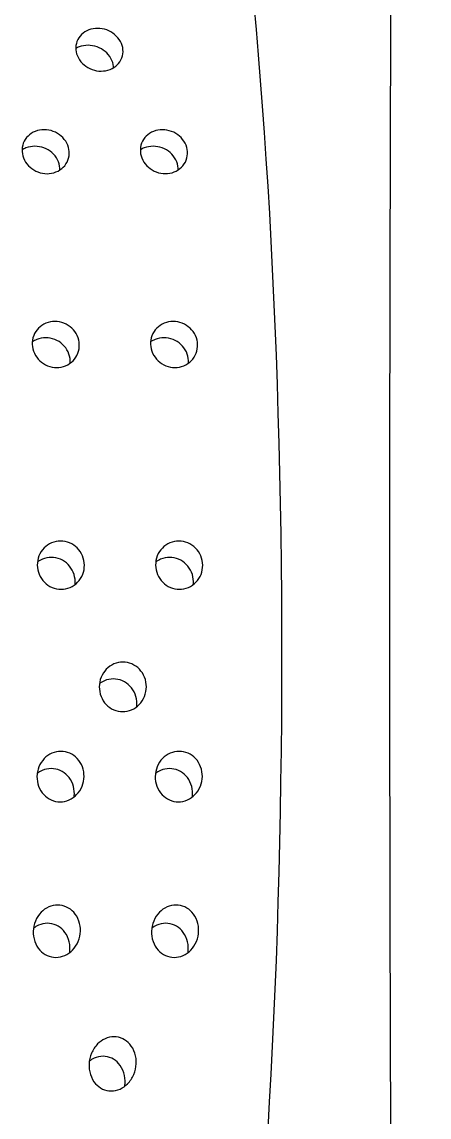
# Model space of a CAD drawing. Extents: x 528 to 612, y 788 to 934.
# Drawn here: x 587.285 to 587.916, y 843.829 to 845.525 of the extents above; entities that cross this region are included whole.
import ezdxf

# ---------------------------------------------------------------- set-up
doc = ezdxf.new("R2010")
doc.units = 0
doc.header["$MEASUREMENT"] = 0
doc.layers.add('1', color=4, linetype='Continuous')
doc.layers.add('DIM', color=3, linetype='Continuous')

# ---------------------------------------------------------------- blocks, each defined once
blk = doc.blocks.new('SUCTION')
at = {"layer": '1'}
blk.add_ellipse((0.5106, 0.0668), major_axis=(-0.0289, 1.8748), ratio=0.145722, start_param=3.141593, end_param=6.283185, dxfattribs=at)
at = {"layer": '1', "color": 3}
for points, knots in [([(0.49, 0.9747), (0.4854, 0.9746), (0.4805, 0.9754), (0.4712, 0.9786), (0.4669, 0.981), (0.4598, 0.9868), (0.4566, 0.9905), (0.452, 0.9987), (0.4507, 1.0031), (0.4498, 1.0114), (0.4503, 1.0159), (0.4532, 1.0241), (0.4557, 1.0279), (0.4616, 1.0338), (0.4654, 1.0364), (0.474, 1.0398), (0.4788, 1.0407), (0.4879, 1.0409), (0.4929, 1.0401), (0.5021, 1.0369), (0.5064, 1.0345), (0.5135, 1.0288), (0.5168, 1.0251), (0.5214, 1.017), (0.5228, 1.0126), (0.5236, 1.0043), (0.5231, 0.9998), (0.5202, 0.9915), (0.5177, 0.9877), (0.5117, 0.9817), (0.5079, 0.9792), (0.4993, 0.9757), (0.4945, 0.9748), (0.49, 0.9747)], [0, 0, 0, 0, 0.0138548, 0.0138548, 0.0277096, 0.0277096, 0.0421225, 0.0421225, 0.0565354, 0.0565354, 0.0710126, 0.0710126, 0.0854897, 0.0854897, 0.0993515, 0.0993515, 0.1132132, 0.1132132, 0.127075, 0.127075, 0.1409367, 0.1409367, 0.1554139, 0.1554139, 0.169891, 0.169891, 0.1843039, 0.1843039, 0.1987169, 0.1987169, 0.2125717, 0.2125717, 0.2264264, 0.2264264, 0.2264264, 0.2264264]), ([(0.509, 0.9802), (0.509, 0.9808), (0.509, 0.9814), (0.5085, 0.9862), (0.5071, 0.9906), (0.5024, 0.9987), (0.4992, 1.0024), (0.492, 1.0081), (0.4877, 1.0105), (0.4785, 1.0136), (0.4735, 1.0144), (0.4644, 1.0142), (0.4596, 1.0133), (0.4535, 1.0109), (0.4518, 1.01), (0.4501, 1.009)], [0.05447947, 0.05447947, 0.05447947, 0.05447947, 0.05665874, 0.05665874, 0.07120955, 0.07120955, 0.08576037, 0.08576037, 0.09961959, 0.09961959, 0.11347881, 0.11347881, 0.12733802, 0.12733802, 0.13333396, 0.13333396, 0.13333396, 0.13333396]), ([(0.4086, 0.8146), (0.4041, 0.8146), (0.3991, 0.8154), (0.3899, 0.8187), (0.3856, 0.8212), (0.3786, 0.8272), (0.3755, 0.831), (0.3711, 0.8394), (0.3698, 0.8439), (0.3691, 0.8524), (0.3696, 0.857), (0.3727, 0.8655), (0.3752, 0.8693), (0.3812, 0.8754), (0.385, 0.8781), (0.3937, 0.8816), (0.3985, 0.8825), (0.4076, 0.8827), (0.4126, 0.8819), (0.4218, 0.8786), (0.4261, 0.8761), (0.4331, 0.8702), (0.4363, 0.8664), (0.4407, 0.8581), (0.442, 0.8536), (0.4427, 0.845), (0.4422, 0.8404), (0.4391, 0.832), (0.4366, 0.8281), (0.4306, 0.8219), (0.4267, 0.8193), (0.418, 0.8157), (0.4132, 0.8147), (0.4086, 0.8146)], [0, 0, 0, 0, 0.0138713, 0.0138713, 0.0277426, 0.0277426, 0.0418409, 0.0418409, 0.0559392, 0.0559392, 0.0700768, 0.0700768, 0.0842144, 0.0842144, 0.0980898, 0.0980898, 0.1119652, 0.1119652, 0.1258405, 0.1258405, 0.1397159, 0.1397159, 0.1538535, 0.1538535, 0.1679911, 0.1679911, 0.1820894, 0.1820894, 0.1961877, 0.1961877, 0.210059, 0.210059, 0.2239303, 0.2239303, 0.2239303, 0.2239303]), ([(0.5918, 0.8175), (0.5872, 0.8174), (0.5823, 0.8182), (0.573, 0.8215), (0.5688, 0.8241), (0.5618, 0.83), (0.5586, 0.8338), (0.5542, 0.8422), (0.5529, 0.8467), (0.5522, 0.8553), (0.5528, 0.8598), (0.5558, 0.8683), (0.5583, 0.8721), (0.5643, 0.8782), (0.5681, 0.8809), (0.5768, 0.8844), (0.5816, 0.8854), (0.5908, 0.8855), (0.5957, 0.8847), (0.6049, 0.8814), (0.6092, 0.8789), (0.6162, 0.873), (0.6194, 0.8693), (0.6238, 0.8609), (0.6251, 0.8564), (0.6259, 0.8479), (0.6253, 0.8433), (0.6223, 0.8348), (0.6197, 0.8309), (0.6137, 0.8248), (0.6099, 0.8221), (0.6012, 0.8185), (0.5964, 0.8175), (0.5918, 0.8175)], [0, 0, 0, 0, 0.0138713, 0.0138713, 0.0277426, 0.0277426, 0.0418409, 0.0418409, 0.0559392, 0.0559392, 0.0700768, 0.0700768, 0.0842144, 0.0842144, 0.0980898, 0.0980898, 0.1119652, 0.1119652, 0.1258405, 0.1258405, 0.1397159, 0.1397159, 0.1538535, 0.1538535, 0.1679911, 0.1679911, 0.1820894, 0.1820894, 0.1961877, 0.1961877, 0.210059, 0.210059, 0.2239303, 0.2239303, 0.2239303, 0.2239303]), ([(0.4285, 0.8208), (0.4285, 0.8217), (0.4285, 0.8226), (0.428, 0.8278), (0.4267, 0.8323), (0.4223, 0.8407), (0.4191, 0.8444), (0.4121, 0.8503), (0.4078, 0.8528), (0.3986, 0.8561), (0.3936, 0.8568), (0.3845, 0.8567), (0.3797, 0.8558), (0.3732, 0.8531), (0.3712, 0.852), (0.3693, 0.8508)], [0.05294318, 0.05294318, 0.05294318, 0.05294318, 0.055987, 0.055987, 0.07015487, 0.07015487, 0.08432275, 0.08432275, 0.0981971, 0.0981971, 0.11207146, 0.11207146, 0.12594581, 0.12594581, 0.1327949, 0.1327949, 0.1327949, 0.1327949]), ([(0.6117, 0.8236), (0.6117, 0.8245), (0.6116, 0.8255), (0.6112, 0.8306), (0.6099, 0.8352), (0.6054, 0.8435), (0.6023, 0.8473), (0.5952, 0.8531), (0.5909, 0.8556), (0.5817, 0.8589), (0.5768, 0.8597), (0.5676, 0.8595), (0.5628, 0.8586), (0.5563, 0.856), (0.5543, 0.8549), (0.5525, 0.8536)], [0.05294318, 0.05294318, 0.05294318, 0.05294318, 0.055987, 0.055987, 0.07015487, 0.07015487, 0.08432275, 0.08432275, 0.0981971, 0.0981971, 0.11207146, 0.11207146, 0.12594581, 0.12594581, 0.1327949, 0.1327949, 0.1327949, 0.1327949]), ([(0.4281, 0.5148), (0.4235, 0.5148), (0.4186, 0.5156), (0.4094, 0.5191), (0.4052, 0.5218), (0.3984, 0.528), (0.3953, 0.532), (0.3912, 0.5407), (0.39, 0.5455), (0.3895, 0.5544), (0.3901, 0.5592), (0.3934, 0.568), (0.396, 0.572), (0.4021, 0.5784), (0.406, 0.5812), (0.4148, 0.585), (0.4196, 0.5859), (0.4288, 0.5861), (0.4337, 0.5853), (0.4429, 0.5818), (0.4472, 0.5791), (0.454, 0.5729), (0.457, 0.569), (0.4612, 0.5603), (0.4624, 0.5555), (0.4629, 0.5466), (0.4622, 0.5418), (0.459, 0.533), (0.4564, 0.5289), (0.4503, 0.5225), (0.4463, 0.5197), (0.4375, 0.5159), (0.4327, 0.5149), (0.4281, 0.5148)], [0, 0, 0, 0, 0.0138846, 0.0138846, 0.0277691, 0.0277691, 0.0416534, 0.0416534, 0.0555377, 0.0555377, 0.0694237, 0.0694237, 0.0833096, 0.0833096, 0.0971943, 0.0971943, 0.1110791, 0.1110791, 0.1249638, 0.1249638, 0.1388485, 0.1388485, 0.1527345, 0.1527345, 0.1666205, 0.1666205, 0.1805047, 0.1805047, 0.194389, 0.194389, 0.2082736, 0.2082736, 0.2221581, 0.2221581, 0.2221581, 0.2221581]), ([(0.6112, 0.5177), (0.6066, 0.5176), (0.6017, 0.5184), (0.5925, 0.5219), (0.5883, 0.5246), (0.5815, 0.5309), (0.5785, 0.5348), (0.5743, 0.5436), (0.5731, 0.5483), (0.5726, 0.5572), (0.5733, 0.562), (0.5765, 0.5708), (0.5791, 0.5749), (0.5852, 0.5813), (0.5892, 0.584), (0.5979, 0.5878), (0.6028, 0.5888), (0.6119, 0.5889), (0.6169, 0.5881), (0.6261, 0.5846), (0.6303, 0.5819), (0.6371, 0.5758), (0.6402, 0.5718), (0.6444, 0.5631), (0.6456, 0.5584), (0.646, 0.5494), (0.6454, 0.5447), (0.6421, 0.5358), (0.6395, 0.5318), (0.6334, 0.5253), (0.6294, 0.5225), (0.6206, 0.5187), (0.6158, 0.5177), (0.6112, 0.5177)], [0, 0, 0, 0, 0.0138846, 0.0138846, 0.0277691, 0.0277691, 0.0416534, 0.0416534, 0.0555377, 0.0555377, 0.0694237, 0.0694237, 0.0833096, 0.0833096, 0.0971943, 0.0971943, 0.1110791, 0.1110791, 0.1249638, 0.1249638, 0.1388485, 0.1388485, 0.1527345, 0.1527345, 0.1666205, 0.1666205, 0.1805047, 0.1805047, 0.194389, 0.194389, 0.2082736, 0.2082736, 0.2221581, 0.2221581, 0.2221581, 0.2221581]), ([(0.4489, 0.5218), (0.449, 0.5232), (0.449, 0.5245), (0.4487, 0.5302), (0.4475, 0.535), (0.4433, 0.5437), (0.4403, 0.5476), (0.4334, 0.5538), (0.4292, 0.5565), (0.42, 0.5599), (0.4151, 0.5608), (0.4059, 0.5606), (0.4011, 0.5596), (0.3942, 0.5567), (0.3919, 0.5554), (0.3897, 0.5538)], [0.05152079, 0.05152079, 0.05152079, 0.05152079, 0.05553775, 0.05553775, 0.06942391, 0.06942391, 0.08331008, 0.08331008, 0.09719486, 0.09719486, 0.11107963, 0.11107963, 0.12496441, 0.12496441, 0.13282261, 0.13282261, 0.13282261, 0.13282261]), ([(0.6321, 0.5247), (0.6321, 0.526), (0.6322, 0.5273), (0.6318, 0.5331), (0.6307, 0.5378), (0.6265, 0.5465), (0.6234, 0.5504), (0.6166, 0.5566), (0.6123, 0.5593), (0.6031, 0.5628), (0.5982, 0.5636), (0.589, 0.5634), (0.5842, 0.5625), (0.5773, 0.5595), (0.575, 0.5582), (0.5729, 0.5566)], [0.05152079, 0.05152079, 0.05152079, 0.05152079, 0.05553775, 0.05553775, 0.06942391, 0.06942391, 0.08331008, 0.08331008, 0.09719486, 0.09719486, 0.11107963, 0.11107963, 0.12496441, 0.12496441, 0.13282261, 0.13282261, 0.13282261, 0.13282261]), ([(0.4403, 0.1717), (0.4357, 0.1716), (0.4308, 0.1725), (0.4218, 0.1762), (0.4176, 0.179), (0.411, 0.1855), (0.408, 0.1897), (0.404, 0.1989), (0.403, 0.2039), (0.4027, 0.2133), (0.4035, 0.2183), (0.407, 0.2275), (0.4097, 0.2318), (0.416, 0.2385), (0.42, 0.2414), (0.4289, 0.2453), (0.4337, 0.2463), (0.4429, 0.2464), (0.4478, 0.2456), (0.4568, 0.2419), (0.461, 0.2392), (0.4677, 0.2327), (0.4706, 0.2285), (0.4746, 0.2194), (0.4757, 0.2144), (0.4759, 0.205), (0.4751, 0.2), (0.4716, 0.1907), (0.4689, 0.1864), (0.4626, 0.1797), (0.4586, 0.1767), (0.4497, 0.1728), (0.4448, 0.1718), (0.4403, 0.1717)], [0, 0, 0, 0, 0.0138754, 0.0138754, 0.0277508, 0.0277508, 0.0418876, 0.0418876, 0.0560244, 0.0560244, 0.070122, 0.070122, 0.0842195, 0.0842195, 0.0980909, 0.0980909, 0.1119622, 0.1119622, 0.1258335, 0.1258335, 0.1397049, 0.1397049, 0.1538024, 0.1538024, 0.1679, 0.1679, 0.1820368, 0.1820368, 0.1961736, 0.1961736, 0.210049, 0.210049, 0.2239244, 0.2239244, 0.2239244, 0.2239244]), ([(0.6234, 0.1745), (0.6188, 0.1745), (0.6139, 0.1753), (0.6049, 0.179), (0.6008, 0.1818), (0.5941, 0.1883), (0.5912, 0.1925), (0.5872, 0.2017), (0.5861, 0.2067), (0.5859, 0.2161), (0.5867, 0.2211), (0.5901, 0.2304), (0.5929, 0.2346), (0.5992, 0.2413), (0.6032, 0.2442), (0.612, 0.2481), (0.6169, 0.2491), (0.626, 0.2493), (0.6309, 0.2484), (0.64, 0.2448), (0.6441, 0.242), (0.6508, 0.2355), (0.6538, 0.2313), (0.6578, 0.2222), (0.6588, 0.2172), (0.6591, 0.2078), (0.6583, 0.2028), (0.6548, 0.1935), (0.652, 0.1892), (0.6457, 0.1825), (0.6417, 0.1796), (0.6328, 0.1756), (0.628, 0.1746), (0.6234, 0.1745)], [0, 0, 0, 0, 0.0138754, 0.0138754, 0.0277508, 0.0277508, 0.0418876, 0.0418876, 0.0560244, 0.0560244, 0.070122, 0.070122, 0.0842195, 0.0842195, 0.0980909, 0.0980909, 0.1119622, 0.1119622, 0.1258335, 0.1258335, 0.1397049, 0.1397049, 0.1538024, 0.1538024, 0.1679, 0.1679, 0.1820368, 0.1820368, 0.1961736, 0.1961736, 0.210049, 0.210049, 0.2239244, 0.2239244, 0.2239244, 0.2239244]), ([(0.4617, 0.1793), (0.4618, 0.1809), (0.4619, 0.1824), (0.4617, 0.1887), (0.4607, 0.1937), (0.4567, 0.2028), (0.4538, 0.207), (0.4471, 0.2135), (0.4429, 0.2163), (0.4339, 0.2199), (0.429, 0.2208), (0.4198, 0.2206), (0.415, 0.2196), (0.4078, 0.2165), (0.4053, 0.2149), (0.403, 0.2132)], [0.05151258, 0.05151258, 0.05151258, 0.05151258, 0.05608271, 0.05608271, 0.07020559, 0.07020559, 0.08432848, 0.08432848, 0.0981983, 0.0981983, 0.11206812, 0.11206812, 0.12593795, 0.12593795, 0.13438506, 0.13438506, 0.13438506, 0.13438506]), ([(0.6448, 0.1821), (0.645, 0.1837), (0.645, 0.1853), (0.6449, 0.1915), (0.6438, 0.1965), (0.6398, 0.2057), (0.6369, 0.2098), (0.6302, 0.2163), (0.6261, 0.2191), (0.617, 0.2228), (0.6121, 0.2236), (0.603, 0.2235), (0.5981, 0.2225), (0.591, 0.2193), (0.5884, 0.2178), (0.5862, 0.216)], [0.05151258, 0.05151258, 0.05151258, 0.05151258, 0.05608271, 0.05608271, 0.07020559, 0.07020559, 0.08432848, 0.08432848, 0.0981983, 0.0981983, 0.11206812, 0.11206812, 0.12593795, 0.12593795, 0.13438506, 0.13438506, 0.13438506, 0.13438506]), ([(0.5385, -0.0162), (0.534, -0.0163), (0.5291, -0.0154), (0.5202, -0.0117), (0.5161, -0.0088), (0.5095, -0.0022), (0.5066, 0.0022), (0.5027, 0.0116), (0.5017, 0.0168), (0.5016, 0.0264), (0.5025, 0.0316), (0.5061, 0.0411), (0.5089, 0.0455), (0.5153, 0.0524), (0.5193, 0.0553), (0.5282, 0.0593), (0.5331, 0.0603), (0.5422, 0.0605), (0.5471, 0.0596), (0.556, 0.0559), (0.5601, 0.0531), (0.5668, 0.0464), (0.5697, 0.0421), (0.5736, 0.0327), (0.5745, 0.0276), (0.5747, 0.0179), (0.5738, 0.0127), (0.5701, 0.0031), (0.5673, -0.0013), (0.5608, -0.0081), (0.5568, -0.0111), (0.548, -0.0151), (0.5431, -0.0162), (0.5385, -0.0162)], [0, 0, 0, 0, 0.0138608, 0.0138608, 0.0277216, 0.0277216, 0.0422229, 0.0422229, 0.0567241, 0.0567241, 0.0711596, 0.0711596, 0.0855951, 0.0855951, 0.0994487, 0.0994487, 0.1133024, 0.1133024, 0.127156, 0.127156, 0.1410097, 0.1410097, 0.1554452, 0.1554452, 0.1698806, 0.1698806, 0.1843819, 0.1843819, 0.1988832, 0.1988832, 0.212744, 0.212744, 0.2266048, 0.2266048, 0.2266048, 0.2266048]), ([(0.5601, -0.0084), (0.5602, -0.0068), (0.5603, -0.0052), (0.5603, 0.0012), (0.5593, 0.0064), (0.5554, 0.0158), (0.5525, 0.0202), (0.5459, 0.0268), (0.5418, 0.0297), (0.5328, 0.0334), (0.528, 0.0342), (0.5188, 0.0341), (0.514, 0.0331), (0.5068, 0.0298), (0.5042, 0.0282), (0.5019, 0.0264)], [0.05216595, 0.05216595, 0.05216595, 0.05216595, 0.05687262, 0.05687262, 0.07137622, 0.07137622, 0.08587982, 0.08587982, 0.09972982, 0.09972982, 0.11357982, 0.11357982, 0.12742982, 0.12742982, 0.13602531, 0.13602531, 0.13602531, 0.13602531]), ([(0.4438, -0.1574), (0.4393, -0.1574), (0.4344, -0.1565), (0.4256, -0.1528), (0.4216, -0.1499), (0.415, -0.1431), (0.4121, -0.1387), (0.4083, -0.1289), (0.4074, -0.1237), (0.4074, -0.1138), (0.4083, -0.1086), (0.4121, -0.0988), (0.4149, -0.0943), (0.4215, -0.0873), (0.4255, -0.0843), (0.4344, -0.0803), (0.4392, -0.0793), (0.4483, -0.0791), (0.4532, -0.08), (0.4621, -0.0838), (0.4661, -0.0866), (0.4727, -0.0934), (0.4756, -0.0978), (0.4794, -0.1075), (0.4803, -0.1127), (0.4803, -0.1226), (0.4794, -0.1279), (0.4756, -0.1377), (0.4727, -0.1422), (0.4661, -0.1492), (0.4621, -0.1522), (0.4533, -0.1562), (0.4484, -0.1573), (0.4438, -0.1574)], [0, 0, 0, 0, 0.0138463, 0.0138463, 0.0276926, 0.0276926, 0.04258, 0.04258, 0.0574675, 0.0574675, 0.0722657, 0.0722657, 0.0870638, 0.0870638, 0.1008999, 0.1008999, 0.114736, 0.114736, 0.1285721, 0.1285721, 0.1424082, 0.1424082, 0.1572063, 0.1572063, 0.1720044, 0.1720044, 0.1868919, 0.1868919, 0.2017794, 0.2017794, 0.2156257, 0.2156257, 0.229472, 0.229472, 0.229472, 0.229472]), ([(0.627, -0.1545), (0.6224, -0.1546), (0.6176, -0.1537), (0.6087, -0.1499), (0.6047, -0.1471), (0.5982, -0.1403), (0.5953, -0.1358), (0.5915, -0.1261), (0.5905, -0.1209), (0.5905, -0.111), (0.5914, -0.1057), (0.5952, -0.0959), (0.5981, -0.0914), (0.6046, -0.0845), (0.6086, -0.0815), (0.6175, -0.0775), (0.6223, -0.0764), (0.6315, -0.0763), (0.6363, -0.0772), (0.6452, -0.081), (0.6492, -0.0838), (0.6558, -0.0905), (0.6587, -0.095), (0.6625, -0.1046), (0.6635, -0.1099), (0.6635, -0.1197), (0.6625, -0.125), (0.6587, -0.1349), (0.6558, -0.1394), (0.6493, -0.1464), (0.6453, -0.1494), (0.6364, -0.1534), (0.6316, -0.1545), (0.627, -0.1545)], [0, 0, 0, 0, 0.0138463, 0.0138463, 0.0276926, 0.0276926, 0.04258, 0.04258, 0.0574675, 0.0574675, 0.0722657, 0.0722657, 0.0870638, 0.0870638, 0.1008999, 0.1008999, 0.114736, 0.114736, 0.1285721, 0.1285721, 0.1424082, 0.1424082, 0.1572063, 0.1572063, 0.1720044, 0.1720044, 0.1868919, 0.1868919, 0.2017794, 0.2017794, 0.2156257, 0.2156257, 0.229472, 0.229472, 0.229472, 0.229472]), ([(0.4654, -0.1495), (0.4656, -0.1478), (0.4657, -0.1462), (0.4657, -0.1397), (0.4648, -0.1345), (0.461, -0.1247), (0.4581, -0.1203), (0.4515, -0.1135), (0.4475, -0.1106), (0.4386, -0.1069), (0.4338, -0.106), (0.4246, -0.1061), (0.4198, -0.1072), (0.4126, -0.1105), (0.41, -0.1121), (0.4077, -0.1139)], [0.05298666, 0.05298666, 0.05298666, 0.05298666, 0.05772049, 0.05772049, 0.07263637, 0.07263637, 0.08755225, 0.08755225, 0.10138253, 0.10138253, 0.1152128, 0.1152128, 0.12904308, 0.12904308, 0.13767704, 0.13767704, 0.13767704, 0.13767704]), ([(0.6485, -0.1466), (0.6487, -0.145), (0.6488, -0.1434), (0.6488, -0.1369), (0.6479, -0.1316), (0.6441, -0.1219), (0.6412, -0.1174), (0.6346, -0.1107), (0.6306, -0.1078), (0.6218, -0.1041), (0.6169, -0.1032), (0.6078, -0.1033), (0.6029, -0.1044), (0.5958, -0.1076), (0.5932, -0.1093), (0.5908, -0.1111)], [0.05298666, 0.05298666, 0.05298666, 0.05298666, 0.05772049, 0.05772049, 0.07263637, 0.07263637, 0.08755225, 0.08755225, 0.10138253, 0.10138253, 0.1152128, 0.1152128, 0.12904308, 0.12904308, 0.13767704, 0.13767704, 0.13767704, 0.13767704]), ([(0.441, -0.3983), (0.4364, -0.3983), (0.4317, -0.3974), (0.423, -0.3935), (0.4191, -0.3907), (0.4126, -0.3837), (0.4098, -0.379), (0.4061, -0.3688), (0.4053, -0.3633), (0.4055, -0.3531), (0.4065, -0.3476), (0.4105, -0.3373), (0.4135, -0.3326), (0.4203, -0.3254), (0.4243, -0.3224), (0.4331, -0.3183), (0.4379, -0.3173), (0.447, -0.3171), (0.4518, -0.3181), (0.4605, -0.3219), (0.4645, -0.3247), (0.471, -0.3317), (0.4739, -0.3363), (0.4776, -0.3465), (0.4784, -0.3519), (0.4782, -0.3622), (0.4771, -0.3677), (0.4731, -0.378), (0.47, -0.3828), (0.4632, -0.39), (0.4592, -0.393), (0.4504, -0.3971), (0.4456, -0.3982), (0.441, -0.3983)], [0, 0, 0, 0, 0.0138155, 0.0138155, 0.0276309, 0.0276309, 0.043476, 0.043476, 0.059321, 0.059321, 0.075022, 0.075022, 0.090723, 0.090723, 0.1045202, 0.1045202, 0.1183174, 0.1183174, 0.1321146, 0.1321146, 0.1459118, 0.1459118, 0.1616127, 0.1616127, 0.1773137, 0.1773137, 0.1931588, 0.1931588, 0.2090038, 0.2090038, 0.2228193, 0.2228193, 0.2366348, 0.2366348, 0.2366348, 0.2366348]), ([(0.6241, -0.3954), (0.6196, -0.3955), (0.6148, -0.3946), (0.6061, -0.3907), (0.6023, -0.3878), (0.5958, -0.3809), (0.5929, -0.3762), (0.5892, -0.366), (0.5884, -0.3605), (0.5886, -0.3502), (0.5896, -0.3447), (0.5936, -0.3345), (0.5967, -0.3297), (0.6034, -0.3226), (0.6074, -0.3196), (0.6163, -0.3155), (0.6211, -0.3144), (0.6302, -0.3143), (0.635, -0.3152), (0.6437, -0.319), (0.6476, -0.3219), (0.6541, -0.3288), (0.657, -0.3335), (0.6607, -0.3436), (0.6615, -0.3491), (0.6613, -0.3594), (0.6603, -0.3649), (0.6562, -0.3752), (0.6531, -0.38), (0.6464, -0.3871), (0.6424, -0.3902), (0.6335, -0.3943), (0.6287, -0.3954), (0.6241, -0.3954)], [0, 0, 0, 0, 0.0138155, 0.0138155, 0.0276309, 0.0276309, 0.043476, 0.043476, 0.059321, 0.059321, 0.075022, 0.075022, 0.090723, 0.090723, 0.1045202, 0.1045202, 0.1183174, 0.1183174, 0.1321146, 0.1321146, 0.1459118, 0.1459118, 0.1616127, 0.1616127, 0.1773137, 0.1773137, 0.1931588, 0.1931588, 0.2090038, 0.2090038, 0.2228193, 0.2228193, 0.2366348, 0.2366348, 0.2366348, 0.2366348]), ([(0.4624, -0.3903), (0.4625, -0.3888), (0.4626, -0.3873), (0.4628, -0.3807), (0.462, -0.3751), (0.4583, -0.3649), (0.4555, -0.3602), (0.449, -0.3532), (0.4451, -0.3503), (0.4364, -0.3465), (0.4316, -0.3456), (0.4225, -0.3457), (0.4177, -0.3468), (0.4106, -0.3501), (0.408, -0.3517), (0.4057, -0.3536)], [0.05527731, 0.05527731, 0.05527731, 0.05527731, 0.05987506, 0.05987506, 0.07583478, 0.07583478, 0.09179451, 0.09179451, 0.10558106, 0.10558106, 0.1193676, 0.1193676, 0.13315415, 0.13315415, 0.14170505, 0.14170505, 0.14170505, 0.14170505]), ([(0.6455, -0.3875), (0.6457, -0.386), (0.6458, -0.3845), (0.6459, -0.3778), (0.6452, -0.3723), (0.6415, -0.3621), (0.6386, -0.3573), (0.6321, -0.3504), (0.6282, -0.3475), (0.6196, -0.3437), (0.6148, -0.3427), (0.6057, -0.3429), (0.6009, -0.344), (0.5937, -0.3473), (0.5911, -0.3489), (0.5888, -0.3508)], [0.05527731, 0.05527731, 0.05527731, 0.05527731, 0.05987506, 0.05987506, 0.07583478, 0.07583478, 0.09179451, 0.09179451, 0.10558106, 0.10558106, 0.1193676, 0.1193676, 0.13315415, 0.13315415, 0.14170505, 0.14170505, 0.14170505, 0.14170505]), ([(0.5298, -0.6037), (0.5252, -0.6038), (0.5205, -0.6028), (0.5121, -0.5989), (0.5084, -0.596), (0.5019, -0.5889), (0.499, -0.5839), (0.4955, -0.5732), (0.4947, -0.5675), (0.4951, -0.5568), (0.4963, -0.5511), (0.5006, -0.5403), (0.5038, -0.5353), (0.5108, -0.528), (0.5147, -0.525), (0.5235, -0.5209), (0.5283, -0.5198), (0.5374, -0.5197), (0.5421, -0.5206), (0.5506, -0.5245), (0.5544, -0.5274), (0.5609, -0.5344), (0.5638, -0.5394), (0.5673, -0.55), (0.5681, -0.5557), (0.5677, -0.5664), (0.5665, -0.5721), (0.5621, -0.583), (0.5589, -0.588), (0.5519, -0.5953), (0.5479, -0.5984), (0.5391, -0.6025), (0.5343, -0.6036), (0.5298, -0.6037)], [0, 0, 0, 0, 0.0137869, 0.0137869, 0.0275738, 0.0275738, 0.0446423, 0.0446423, 0.0617107, 0.0617107, 0.0785623, 0.0785623, 0.0954139, 0.0954139, 0.1091701, 0.1091701, 0.1229264, 0.1229264, 0.1366826, 0.1366826, 0.1504388, 0.1504388, 0.1672904, 0.1672904, 0.184142, 0.184142, 0.2012104, 0.2012104, 0.2182789, 0.2182789, 0.2320658, 0.2320658, 0.2458527, 0.2458527, 0.2458527, 0.2458527]), ([(0.5507, -0.5959), (0.5509, -0.5946), (0.551, -0.5933), (0.5513, -0.5866), (0.5506, -0.5808), (0.5471, -0.57), (0.5442, -0.565), (0.5377, -0.5578), (0.534, -0.5549), (0.5256, -0.5511), (0.5209, -0.5501), (0.5118, -0.5503), (0.507, -0.5514), (0.5, -0.5547), (0.4975, -0.5563), (0.4953, -0.558)], [0.05855005, 0.05855005, 0.05855005, 0.05855005, 0.06274523, 0.06274523, 0.08007431, 0.08007431, 0.09740339, 0.09740339, 0.1111441, 0.1111441, 0.12488481, 0.12488481, 0.13862551, 0.13862551, 0.14691934, 0.14691934, 0.14691934, 0.14691934])]:
    blk.add_open_spline(points, degree=3, knots=knots, dxfattribs=at)
blk = doc.blocks.new('2018 FLASH')
at = {"layer": '1', "linetype": 'Continuous', "lineweight": 25}
blk.add_open_spline([(59.9502, 34.4105), (59.9495, 34.4385), (59.9483, 34.4947), (59.9464, 34.5789), (59.9445, 34.6633), (59.9427, 34.7476), (59.9409, 34.8321), (59.9391, 34.9166), (59.9374, 35.0012), (59.9357, 35.0859), (59.934, 35.1706), (59.9324, 35.2554), (59.9308, 35.3402), (59.9292, 35.4252), (59.9276, 35.5101), (59.9261, 35.5952), (59.9246, 35.6803), (59.9232, 35.7655), (59.9218, 35.8507), (59.9204, 35.936), (59.919, 36.0214), (59.9177, 36.1069), (59.9164, 36.1924), (59.9151, 36.2779), (59.9139, 36.3636), (59.9127, 36.4493), (59.9115, 36.5351), (59.9103, 36.6209), (59.9092, 36.7068), (59.9081, 36.7928), (59.9071, 36.8788), (59.9061, 36.9649), (59.9029, 37.2444), (59.8982, 37.7183), (59.8935, 38.3882), (59.8907, 39.06), (59.8897, 39.7348), (59.8907, 40.4115), (59.8932, 40.9759), (59.896, 41.4261), (59.8987, 41.7628), (59.9018, 42.0988), (59.9048, 42.3817), (59.9075, 42.6117), (59.9098, 42.789), (59.9121, 42.9661), (59.9146, 43.1429), (59.9173, 43.3194), (59.92, 43.4956), (59.9229, 43.6715), (59.9259, 43.8471), (59.9291, 44.0224), (59.9324, 44.1974), (59.9358, 44.3722), (59.9393, 44.5466), (59.943, 44.7207), (59.9468, 44.8946), (59.9495, 45.0102), (59.9508, 45.068)], degree=3, knots=[0, 0, 0, 0, 0.008075, 0.016148, 0.024219, 0.032288, 0.040354, 0.048419, 0.056482, 0.064544, 0.072604, 0.080662, 0.08872, 0.096777, 0.104832, 0.112888, 0.120942, 0.128996, 0.13705, 0.145103, 0.153157, 0.161211, 0.169264, 0.177319, 0.185374, 0.193429, 0.201486, 0.209543, 0.217601, 0.225661, 0.233722, 0.241784, 0.249849, 0.312194, 0.374522, 0.436898, 0.499387, 0.562333, 0.625274, 0.656646, 0.688003, 0.719352, 0.750701, 0.767336, 0.783964, 0.800586, 0.817203, 0.833815, 0.850425, 0.867034, 0.883642, 0.900252, 0.916864, 0.933479, 0.950099, 0.966725, 0.983358, 1, 1, 1, 1], dxfattribs=at)
at = {"layer": 'DIM', "rotation": 359.1160166812678}
blk.add_blockref('SUCTION', (58.9381, 39.5626), dxfattribs=at)

msp = doc.modelspace()

# ---------------------------------------------------------------- block references
at = {"layer": '1'}
msp.add_blockref('2018 FLASH', (527.9647, 804.9191), dxfattribs=at)

doc.saveas('drawing.dxf')
